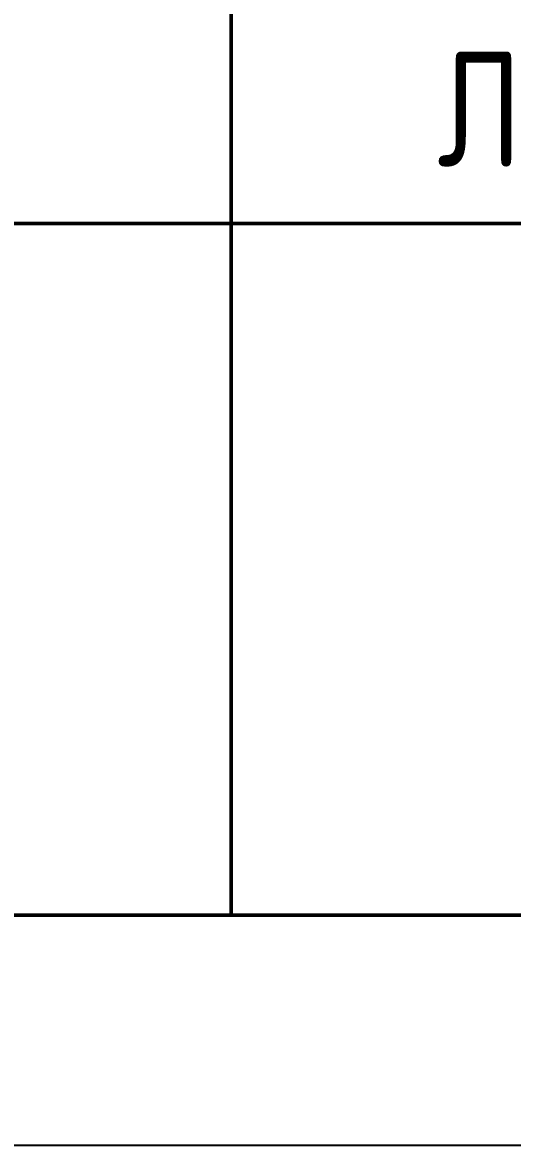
# Model space of a CAD drawing. Header units: millimetres. Extents: x -1036 to 3564, y -90 to 586.
# Drawn here: x 360.47 to 371.1, y 0 to 24.36 of the extents above; entities that cross this region are included whole.
import ezdxf

# ---------------------------------------------------------------- set-up
doc = ezdxf.new("R2010")
doc.units = ezdxf.units.MM
doc.styles.add('Gost_type_A', font='GOST_A.TTF')

# ---------------------------------------------------------------- blocks, each defined once
blk = doc.blocks.new('Формат_А3')
blk.add_lwpolyline([(-420, 297), (0, 297), (0, 0), (-420, 0)], close=True)
at = {"lineweight": 50}
blk.add_lwpolyline([(-400, 292), (-5, 292), (-5, 5), (-400, 5)], close=True, dxfattribs=at)
blk = doc.blocks.new('Штамп большой нижний')
at = {"lineweight": 50}
for points in [[(-120, 40), (-50, 40), (-50, 15), (-120, 15)], [(-50, 19.974), (-30, 19.974), (-30, 15), (-50, 15)], [(-120, 15), (-50, 15), (-50, 0), (-120, 0)], [(-50, 15), (0, 15), (0, 0), (-50, 0)]]:
    blk.add_lwpolyline(points, close=True, dxfattribs=at)
at = {"insert": (-42.5, 17.487), "char_height": 2.5, "width": 15, "attachment_point": 5, "style": 'Gost_type_A'}
blk.add_mtext('Лист', dxfattribs=at)

msp = doc.modelspace()

# ---------------------------------------------------------------- block references
at = {"color": 1}
msp.add_blockref('Формат_А3', (420, 0), dxfattribs=at)
msp.add_blockref('Штамп большой нижний', (415, 5))

doc.saveas('drawing.dxf')
